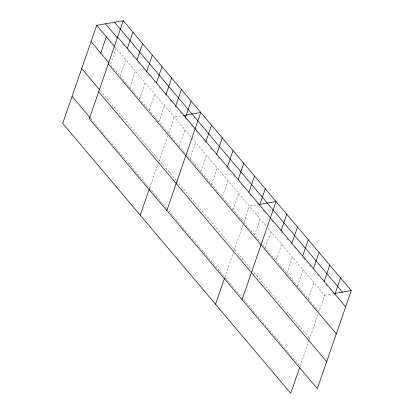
<?xml version="1.0" encoding="UTF-8"?>
<svg xmlns="http://www.w3.org/2000/svg" width="414" height="414" viewBox="0 0 414 414"><rect width="100%" height="100%" fill="white"/><g stroke="black" fill="none" stroke-linecap="round" stroke-linejoin="round"><path stroke-width="0.31" stroke-dasharray="2.07 1.55" d="M116.055 48.272L110.429 64.532L186.761 154.888M120.117 76L125.747 59.745M129.81 87.473L135.44 71.213M139.497 98.941L145.128 82.686M149.19 110.414L154.82 94.159M158.878 121.887L164.508 105.627M149.589 188.168L158.593 162.169M158.805 161.563L167.758 135.704M168.57 133.355L174.201 117.1L182.978 115.568M179.319 146.08L184.949 129.82M190.067 158.805L195.698 142.545M200.821 171.525L206.446 155.271M211.57 184.251L217.195 167.996M227.948 180.716L222.318 196.976L187.175 155.379M233.066 209.696L238.697 193.441M233.838 251.236L224.833 277.235L166.956 208.723M234.05 250.63L243.002 224.771M243.815 222.421L249.445 206.167L258.222 204.635M254.563 235.147L260.194 218.887M265.312 247.872L270.942 231.612M281.691 244.338L276.066 260.592L262.419 244.446M286.814 273.318L292.444 257.063M297.562 286.043L303.193 269.783M308.311 298.763L313.941 282.508M309.082 340.303L300.078 366.302L278.581 340.857M309.294 339.697L318.247 313.838M268.049 228.186L324.69 295.234L319.059 311.488L276.474 261.084M324.69 295.234L333.467 293.702M122.409 43.879L123.62 45.312M128.061 50.57L129.272 52.004M132.506 55.828L134.524 58.214M137.753 62.038L139.772 64.429M143.001 68.253L143.808 69.21M144.212 69.687L145.019 70.644M148.253 74.468L150.272 76.854M153.904 81.16L155.115 82.593M159.152 87.37L160.363 88.803M164.808 94.061L166.019 95.494M170.056 100.276L171.67 102.186M174.899 106.01L176.918 108.401M180.152 112.225L182.17 114.616M185.456 118.507L188.349 121.933M191.247 125.359L192.898 127.315M196.205 131.228L197.861 133.189M203.647 140.041L204.475 141.019M204.889 141.505L206.131 142.975M210.674 148.357L212.33 150.313M218.116 157.165L220.6 160.104M226.386 166.956L227.214 167.934M227.628 168.42L228.87 169.89M233.413 175.272L235.069 177.233M240.855 184.085L243.339 187.019M249.538 194.357L251.194 196.319M256.98 203.171L257.808 204.149M263.18 210.509L264.422 211.978M264.836 212.465L265.664 213.443M271.449 220.295L273.933 223.234M279.719 230.086L280.547 231.064M280.961 231.55L282.198 233.02M286.747 238.402L288.403 240.363M294.188 247.215L296.672 250.149M302.458 257.001L303.286 257.979M303.7 258.471L304.937 259.935M309.486 265.317L311.142 267.278M316.927 274.13L318.583 276.086M325.611 284.408L327.262 286.364M114.844 46.839L266.393 226.23M222.732 197.462L260.768 242.485M100.271 90.573L176.173 180.416M176.587 180.908L251.417 269.483M251.831 269.975L309.713 338.486M90.64 118.388L166.542 208.232M225.247 277.727L278.167 340.365"/><path stroke-width="0.62" d="M123.268 20.7L89.31 118.766L317.326 388.668L351.284 290.597L123.268 20.7L96.674 25.332L62.716 123.403L290.731 393.3L299.674 367.477M100.737 53.059L106.367 36.805M127.331 48.428L132.961 32.173M137.018 59.901L142.649 43.641M146.711 71.368L152.342 55.114M156.404 82.841L162.029 66.582M166.092 94.309L171.722 78.055M175.784 105.782L181.415 89.522M140.242 215.166L149.185 189.343M185.472 117.25L191.102 100.995M166.837 210.535L200.795 112.468L183.578 115.465M205.913 141.448L211.544 125.188M216.662 154.168L222.292 137.914M227.41 166.894L233.041 150.639M238.164 179.619L243.789 163.359M248.912 192.339L254.543 176.085M215.487 304.233L224.631 277.82M259.661 205.065L265.291 188.81M242.081 299.601L276.04 201.535L258.822 204.532M281.158 230.515L286.788 214.255M291.906 243.235L297.537 226.981M302.655 255.961L308.285 239.706M313.408 268.686L319.034 252.426M324.157 281.406L329.787 265.151M334.905 294.131L340.536 277.877M334.067 293.598L351.284 290.597M114.492 22.227L342.507 292.129M117.638 36.955L345.654 306.857M105.451 23.805L117.566 38.14M96.674 25.332L114.44 46.363M91.044 41.591L109.218 63.099M108.292 63.953L336.308 333.855M81.698 68.589L99.463 89.615M98.661 91.768L326.672 361.67M72.067 96.405L90.236 117.912"/></g></svg>
